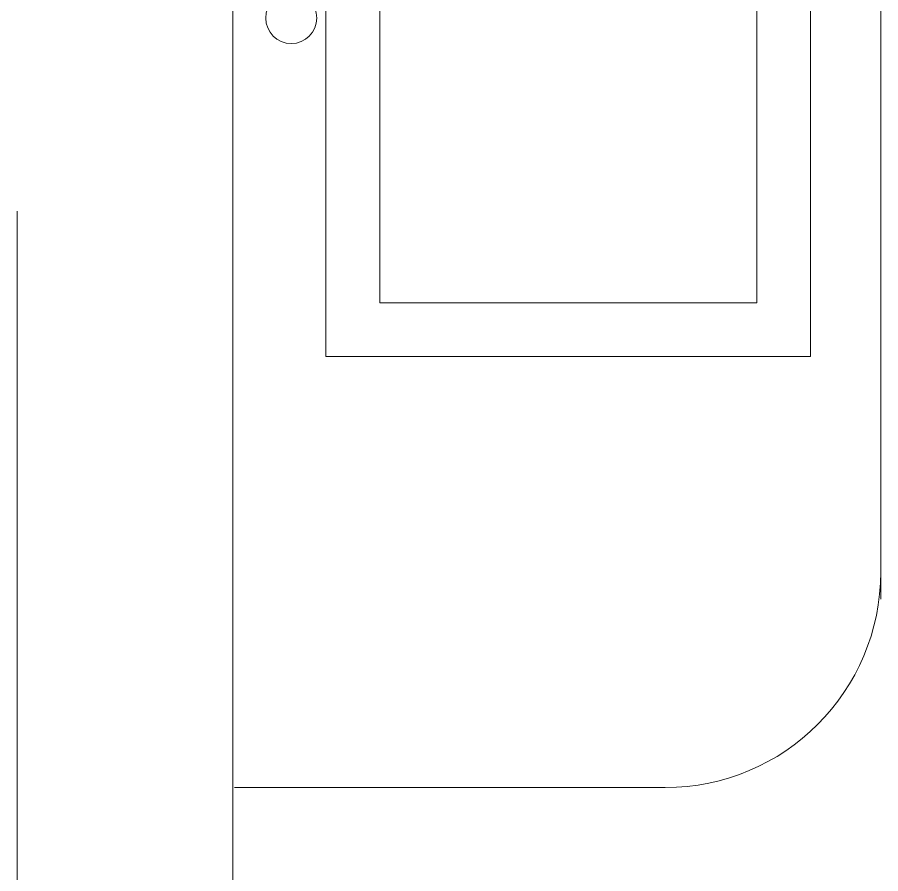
# Model space of a CAD drawing. Header units: metres. Extents: x -25 to 234, y -27 to 52.
# Drawn here: x 102.518 to 103.32, y 46.077 to 46.872 of the extents above; entities that cross this region are included whole.
import ezdxf

# ---------------------------------------------------------------- set-up
doc = ezdxf.new("R2010")
doc.units = ezdxf.units.M
doc.header["$LTSCALE"] = 0.1
doc.header["$MEASUREMENT"] = 0
doc.layers.add('1', color=1, linetype='Continuous')
doc.layers.add('A-WALL', color=7, linetype='Continuous', lineweight=5)
doc.layers.add('baños', color=251, linetype='Continuous', lineweight=0)
doc.styles.get("Standard").update_dxf_attribs({"font": 'arial.ttf'})

# ---------------------------------------------------------------- blocks, each defined once
blk = doc.blocks.new('A$C8d867532')
at = {"layer": 'baños'}
for points in [[(0.07434, 0.8), (0.52434, 0.8), (0.52434, 0), (0.07434, 0)], [(0.12434, 0.75), (0.47434, 0.75), (0.47434, 0.05), (0.12434, 0.05)]]:
    blk.add_lwpolyline(points, close=True, dxfattribs=at)
at = {"layer": 'baños', "linetype": 'Continuous'}
blk.add_circle((0.04219, 0.4857), 0.02368, dxfattribs=at)
at = {"layer": 'baños', "linetype": 'Continuous', "flags": 8}
for tag, p in [('MODELNUMBER', (0.18867, 0.40004, -0.00001)), ('TRADENAME', (0.18871, 0.40004, -0.00001)), ('PRODUCT', (0.18875, 0.40004, -0.00001)), ('MATERIAL', (0.18879, 0.40004, -0.00001))]:
    blk.add_attdef(tag, p, '', height=0.0000254, rotation=270.00008, dxfattribs=at)
at = {"layer": 'baños', "linetype": 'Continuous'}
for tag, p in [('MATERIAL', (0.299, 0.39987)), ('PRODUCT', (0.29904, 0.39987)), ('TRADENAME', (0.29909, 0.39987)), ('MODELNUMBER', (0.29913, 0.39987))]:
    blk.add_attdef(tag, p, '', height=0.0000254, rotation=90.00008, dxfattribs=at)
blk = doc.blocks.new('PL BASE 1N NASAS 09')
at = {"layer": 'A-WALL'}
for p, q in [((-107.68107, -35.48972), (-107.68107, -38.95972)), ((-107.88107, -37.58972), (-107.88107, -38.95972))]:
    blk.add_line(p, q, dxfattribs=at)
at = {"layer": 'baños'}
for p, q in [((-107.07951, -37.94972), (-107.07951, -36.72472)), ((-107.27951, -38.12472), (-107.67951, -38.12472))]:
    blk.add_line(p, q, dxfattribs=at)
blk.add_arc((-107.27951, -37.92472), 0.2, 270, 0, dxfattribs=at)
at = {"layer": '1', "xscale": -1, "rotation": 180}
blk.add_blockref('A$C8d867532', (-107.66894, -36.92472), dxfattribs=at)

msp = doc.modelspace()

# ---------------------------------------------------------------- block references
at = {"layer": 'baños'}
msp.add_blockref('PL BASE 1N NASAS 09', (210.39914, 84.28177), dxfattribs=at)

doc.saveas('drawing.dxf')
